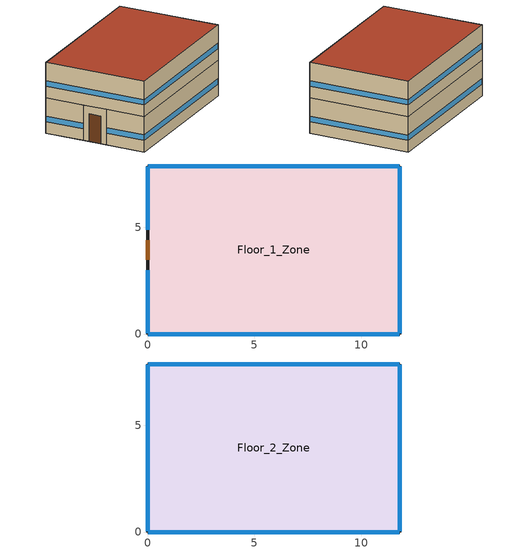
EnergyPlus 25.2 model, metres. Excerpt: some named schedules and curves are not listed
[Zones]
Floor_1_Zone
 floor ground (Residential Floor Construction): 0,0 0,7.87 11.8,7.87 11.8,0 z0
 wall outside (Residential Wall Construction): 0,4.85 0,3.02 0,0 11.8,0 11.8,7.87 0,7.87 0,4.85 z0:2.74
 window (Residential Window Construction): 0,3 0,0.03 / 0,7.84 0,4.87 z0.9:1.32; 11.78,7.87 0.03,7.87 / 11.8,0.03 11.8,7.84 / 0.03,0 11.78,0 z0.9:1.31
 door (Residential Door Construction): 0,4.39 0,3.48 z0:2.13
 roof outside (Residential Roof Construction): 11.8,0 11.8,7.87 0,7.87 0,0 z2.74
Floor_2_Zone
 floor ground (Residential Floor Construction): 0,0 0,7.87 11.8,7.87 11.8,0 z2.74
 wall outside (Residential Wall Construction): 11.8,0 11.8,7.87 0,7.87 0,0 11.8,0 z2.74:5.49
 window (Residential Window Construction): 11.8,0.03 11.8,7.84 / 0.03,0 11.78,0 / 0,7.84 0,0.03 / 11.78,7.87 0.03,7.87 z3.64:4.06
 roof outside (Residential Roof Construction): 11.8,0 11.8,7.87 0,7.87 0,0 z5.49
[Building]
Building 1
[Site:Location]
SEVILLA: Latitude=37.42; Longitude=-5.9; Time Zone=1; Elevation=31; Keep Site Location Information=No
[SizingPeriod:DesignDay] Month=7; Day of Month=21; Day Type=SummerDesignDay; Daily DryBulb Temperature Range=16.4; DryBulb Temperature Range Modifier Type=DefaultMultipliers; Barometric Pressure=100953; Wind Speed=3.4; Wind Direction=240; Rain Indicator=No; Snow Indicator=No; Daylight Saving Time Indicator=No; Solar Model Indicator=ASHRAETau; ASHRAE Clear Sky Optical Depth for Beam Irradiance taub=0.447; ASHRAE Clear Sky Optical Depth for Diffuse Irradiance taud=2.027; Begin Environment Reset Mode=FullResetAtBeginEnvironment
Name | Maximum DryBulb Temperature | Humidity Condition Type | Wetbulb or DewPoint at Maximum DryBulb | Enthalpy at Maximum DryBulb
SEVILLA Ann Clg .4% Condns DB=>MWB | 39.9 | Wetbulb | 23.8
SEVILLA Ann Clg .4% Condns DP=>MDB | 28.9 | Dewpoint | 22
SEVILLA Ann Clg .4% Condns Enth=>MDB | 36.4 | Enthalpy |  | 76300
SEVILLA Ann Clg .4% Condns WB=>MDB | 36.6 | Wetbulb | 25.1
[Material] Roughness=MediumRough; Thickness=0.1; Density=800; Specific Heat=1000; Thermal Absorptance=0.9; Solar Absorptance=0.7; Visible Absorptance=0.7
Name | Conductivity
Residential Door Construction Material | 0.2
Residential Floor Construction Material | 0.05
Residential Roof Construction Material | 0.0149428
Residential Wall Construction Material | 0.0436789
[WindowMaterial:SimpleGlazingSystem]
Residential Window Construction Glazing: UFactor=1.87383; Solar Heat Gain Coefficient=0.45
[Construction]
Residential Door Construction: Residential Door Construction Material
Residential Floor Construction: Residential Floor Construction Material
Residential Roof Construction: Residential Roof Construction Material
Residential Wall Construction: Residential Wall Construction Material
Residential Window Construction: Residential Window Construction Glazing
[Space] Space Type=Residential - Living Space
Name | Zone
Floor_1 | Floor_1_Zone
Floor_2 | Floor_2_Zone
[SpaceList]
Residential - Living Space: Floor_1, Floor_2
[Zone] Multiplier=1; Part of Total Floor Area=Yes
Floor_1_Zone; Floor_2_Zone
[PEOPLE]
Residential Living Occupants: Zone or ZoneList or Space or SpaceList=Residential - Living Space; Number of People Schedule=Residential Occupancy Schedule; Number of People Calculation Method=People/Area; People per Floor Area=0.025; Fraction Radiant=0.3; Sensible Heat Fraction=0.5; Activity Level Schedule=Residential Activity Schedule; Enable ASHRAE 55 Comfort Warnings=Yes; Work Efficiency Schedule=Always On Discrete; Clothing Insulation Schedule=Always On Discrete; Air Velocity Schedule=Always On Discrete; Thermal Comfort Model 1 Type=AdaptiveASH55; Thermal Comfort Model 2 Type=AdaptiveCEN15251; Cold Stress Temperature Threshold=15.56; Heat Stress Temperature Threshold=30
[Lights]
Residential Living Lights: Zone or ZoneList or Space or SpaceList=Residential - Living Space; Schedule=Residential Lighting Schedule; Design Level Calculation Method=Watts/Area; Watts per Floor Area=16; Fraction Replaceable=1; EndUse Subcategory=General
[ElectricEquipment]
Residential Living Plug Loads: Zone or ZoneList or Space or SpaceList=Residential - Living Space; Schedule=Residential Equipment Schedule; Design Level Calculation Method=Watts/Area; Watts per Floor Area=8.6; EndUse Subcategory=General
[ZoneInfiltration:DesignFlowRate]
Residential Living Infiltration: Zone or ZoneList or Space or SpaceList=Residential - Living Space; Schedule=Residential Infiltration Schedule; Design Flow Rate Calculation Method=AirChanges/Hour; Air Changes per Hour=0.411765; Density Basis=Outdoor
[ZoneVentilation:WindandStackOpenArea] Opening Area=2; Opening Effectiveness=Autocalculate; Effective Angle=0; Height Difference=0; Discharge Coefficient for Opening=Autocalculate; Minimum Indoor Temperature=-100; Maximum Indoor Temperature=100; Delta Temperature=-100; Minimum Outdoor Temperature=-100; Maximum Outdoor Temperature=100; Maximum Wind Speed=40
Name | Zone or Space | Opening Area Fraction Schedule | Minimum Indoor Temperature Schedule | Maximum Indoor Temperature Schedule | Delta Temperature Schedule | Minimum Outdoor Temperature Schedule | Maximum Outdoor Temperature Schedule
Zone Ventilation Wind and Stack Open Area | Floor_1_Zone | Vent_Sch_Floor_1_Zone | Always On Discrete hvac_library | Always On Discrete hvac_library | Always On Discrete hvac_library | Always On Discrete hvac_library | Always On Discrete hvac_library
Zone Ventilation Wind and Stack Open Area 1 | Floor_2_Zone | Vent_Sch_Floor_2_Zone
[DESIGNSPECIFICATION:OUTDOORAIR] Outdoor Air Method=Flow/Person; Outdoor Air Flow per Person=0.00944; Outdoor Air Flow per Zone Floor Area=0; Outdoor Air Flow per Zone=0; Outdoor Air Flow Air Changes per Hour=0; Outdoor Air Schedule=On 24/7
Floor_2_Zone Design Specification Outdoor Air Object; Floor_1_Zone Design Specification Outdoor Air Object
[DESIGNSPECIFICATION:ZONEAIRDISTRIBUTION] Zone Air Distribution Effectiveness in Cooling Mode=1; Zone Air Distribution Effectiveness in Heating Mode=1; Zone Secondary Recirculation Fraction=0; Minimum Zone Ventilation Efficiency=0
Floor_2_Zone Design Specification Zone Air Distribution Object; Floor_1_Zone Design Specification Zone Air Distribution Object
[SIZING:ZONE] Zone Cooling Design Supply Air Temperature Input Method=TemperatureDifference; Zone Cooling Design Supply Air Temperature=14; Zone Cooling Design Supply Air Temperature Difference=5; Zone Heating Design Supply Air Temperature Input Method=TemperatureDifference; Zone Heating Design Supply Air Temperature=50; Zone Heating Design Supply Air Temperature Difference=5; Zone Cooling Design Supply Air Humidity Ratio=0.009; Zone Heating Design Supply Air Humidity Ratio=0.004; Zone Heating Sizing Factor=1.25; Zone Cooling Sizing Factor=1.15; Cooling Design Air Flow Method=DesignDay; Cooling Design Air Flow Rate=0; Cooling Minimum Air Flow per Zone Floor Area=0.00076; Cooling Minimum Air Flow=0; Cooling Minimum Air Flow Fraction=0; Heating Design Air Flow Method=DesignDay; Heating Design Air Flow Rate=0; Heating Maximum Air Flow per Zone Floor Area=0.00203; Heating Maximum Air Flow=0.14158; Heating Maximum Air Flow Fraction=0.3; Account for Dedicated Outdoor Air System=Yes; Dedicated Outdoor Air System Control Strategy=NeutralSupplyAir; Dedicated Outdoor Air Low Setpoint Temperature for Design=autosize; Dedicated Outdoor Air High Setpoint Temperature for Design=autosize; Zone Load Sizing Method=Sensible Load Only No Latent Load; Zone Latent Cooling Design Supply Air Humidity Ratio Input Method=HumidityRatioDifference; Zone Cooling Design Supply Air Humidity Ratio Difference=0.005; Zone Latent Heating Design Supply Air Humidity Ratio Input Method=HumidityRatioDifference; Zone Humidification Design Supply Air Humidity Ratio Difference=0.005; Type of Space Sum to Use=Coincident; Heating Coil Sizing Method=None; Maximum Heating Capacity To Cooling Load Sizing Ratio=1
Name | Design Specification Outdoor Air Object | Design Specification Zone Air Distribution Object
Floor_2_Zone | Floor_2_Zone Design Specification Outdoor Air Object | Floor_2_Zone Design Specification Zone Air Distribution Object
Floor_1_Zone | Floor_1_Zone Design Specification Outdoor Air Object | Floor_1_Zone Design Specification Zone Air Distribution Object
[ZONECONTROL:THERMOSTAT] Control Type Schedule=Control type schedule: Always 4; Temperature Difference Between Cutout And Setpoint=0
Name | Zone or ZoneList | Control 1
Floor_2_Zone Thermostat | Floor_2_Zone | Floor_2_Zone Dual SP
Floor_1_Zone Thermostat | Floor_1_Zone | Floor_1_Zone Dual SP
[ZONECONTROL:THERMOSTAT:OPERATIVETEMPERATURE] Radiative Fraction Input Mode=Scheduled; Radiative Fraction Schedule=TypOperativeTempControlSch; Adaptive Comfort Model Type=None
Name | Thermostat
 | Floor_2_Zone Thermostat
 | Floor_1_Zone Thermostat
[THERMOSTATSETPOINT:DUALSETPOINT]
Name | Heating Setpoint Temperature Schedule | Cooling Setpoint Temperature Schedule
Floor_1_Zone Dual SP | AHST_Sch_Floor_1_Residential_Living_Occupants | ACST_Sch_Floor_1_Residential_Living_Occupants
Floor_2_Zone Dual SP | AHST_Sch_Floor_2_Residential_Living_Occupants | ACST_Sch_Floor_2_Residential_Living_Occupants
[ZONEHVAC:TERMINALUNIT:VARIABLEREFRIGERANTFLOW] Terminal Unit Availability Schedule=On 24/7; Cooling Supply Air Flow Rate=autosize; No Cooling Supply Air Flow Rate=autosize; Heating Supply Air Flow Rate=autosize; No Heating Supply Air Flow Rate=autosize; Cooling Outdoor Air Flow Rate=0; Heating Outdoor Air Flow Rate=0; No Load Outdoor Air Flow Rate=0; Supply Air Fan Operating Mode Schedule=On 24/7; Supply Air Fan Placement=DrawThrough; Zone Terminal Unit On Parasitic Electric Energy Use=30; Zone Terminal Unit Off Parasitic Electric Energy Use=20; Maximum Supply Air Temperature from Supplemental Heater=autosize; Maximum Outdoor DryBulb Temperature for Supplemental Heater Operation=21
Name | Supply Air Fan Object | Cooling Coil Object | Heating Coil Object
Floor_2_Zone VRF Indoor Unit | Floor_2_Zone VRF Indoor Unit Supply Fan | Floor_2_Zone VRF Indoor Unit DX Cooling Coil | Floor_2_Zone VRF Indoor Unit DX Heating Coil
Floor_1_Zone VRF Indoor Unit | Floor_1_Zone VRF Indoor Unit Supply Fan | Floor_1_Zone VRF Indoor Unit DX Cooling Coil | Floor_1_Zone VRF Indoor Unit DX Heating Coil
[Zone equipment]
Floor_2_Zone: Floor_2_Zone VRF Indoor Unit
Floor_1_Zone: Floor_1_Zone VRF Indoor Unit
[FAN:CONSTANTVOLUME] Availability Schedule=On 24/7; Fan Total Efficiency=0.7; Pressure Rise=100; Maximum Flow Rate=autosize; Motor Efficiency=0.9; Motor In Airstream Fraction=1; EndUse Subcategory=General
Floor_2_Zone VRF Indoor Unit Supply Fan; Floor_1_Zone VRF Indoor Unit Supply Fan
[COIL:COOLING:DX:VARIABLEREFRIGERANTFLOW] Availability Schedule=On 24/7; Gross Rated Total Cooling Capacity=autosize; Gross Rated Sensible Heat Ratio=autosize; Rated Air Flow Rate=autosize; Cooling Capacity Ratio Modifier Function of Temperature Curve=VRFTUCoolCapFT; Cooling Capacity Modifier Curve Function of Flow Fraction=VRFACCoolCapFFF
Floor_2_Zone VRF Indoor Unit DX Cooling Coil; Floor_1_Zone VRF Indoor Unit DX Cooling Coil
[COIL:HEATING:DX:VARIABLEREFRIGERANTFLOW] Availability Schedule=On 24/7; Gross Rated Heating Capacity=autosize; Rated Air Flow Rate=autosize; Heating Capacity Ratio Modifier Function of Temperature Curve=VRFTUHeatCapFT; Heating Capacity Modifier Function of Flow Fraction Curve=VRFACCoolCapFFF
Floor_2_Zone VRF Indoor Unit DX Heating Coil; Floor_1_Zone VRF Indoor Unit DX Heating Coil
[AIRCONDITIONER:VARIABLEREFRIGERANTFLOW] Availability Schedule=On 24/7; Gross Rated Total Cooling Capacity=autosize; Gross Rated Cooling COP=2; Minimum Condenser Inlet Node Temperature in Cooling Mode=-20; Maximum Condenser Inlet Node Temperature in Cooling Mode=80; Cooling Capacity Ratio Modifier Function of Low Temperature Curve=VRFCoolCapFT; Cooling Capacity Ratio Boundary Curve=VRFCoolCapFTBoundary; Cooling Capacity Ratio Modifier Function of High Temperature Curve=VRFCoolCapFTHi; Cooling Energy Input Ratio Modifier Function of Low Temperature Curve=VRFCoolEIRFT; Cooling Energy Input Ratio Boundary Curve=VRFCoolEIRFTBoundary; Cooling Energy Input Ratio Modifier Function of High Temperature Curve=VRFCoolEIRFTHi; Cooling Energy Input Ratio Modifier Function of Low PartLoad Ratio Curve=CoolingEIRLowPLR; Cooling Energy Input Ratio Modifier Function of High PartLoad Ratio Curve=CoolingEIRHiPLR; Cooling Combination Ratio Correction Factor Curve=CoolingCombRatio; Cooling PartLoad Fraction Correlation Curve=VRFCPLFFPLR; Gross Rated Heating Capacity=autosize; Rated Heating Capacity Sizing Ratio=1; Gross Rated Heating COP=2.1; Minimum Condenser Inlet Node Temperature in Heating Mode=-20; Maximum Condenser Inlet Node Temperature in Heating Mode=80; Heating Capacity Ratio Modifier Function of Low Temperature Curve=VRFHeatCapFT; Heating Capacity Ratio Boundary Curve=VRFHeatCapFTBoundary; Heating Capacity Ratio Modifier Function of High Temperature Curve=VRFHeatCapFTHi; Heating Energy Input Ratio Modifier Function of Low Temperature Curve=VRFHeatEIRFT; Heating Energy Input Ratio Boundary Curve=VRFHeatEIRFTBoundary; Heating Energy Input Ratio Modifier Function of High Temperature Curve=VRFHeatEIRFTHi; Heating Performance Curve Outdoor Temperature Type=WetBulbTemperature; Heating Energy Input Ratio Modifier Function of Low PartLoad Ratio Curve=HeatingEIRLowPLR; Heating Energy Input Ratio Modifier Function of High PartLoad Ratio Curve=HeatingEIRHiPLR; Heating Combination Ratio Correction Factor Curve=HeatingCombRatio; Heating PartLoad Fraction Correlation Curve=VRFCPLFFPLR; Minimum Heat Pump PartLoad Ratio=0.2; Master Thermostat Priority Control Type=LoadPriority; Heat Pump Waste Heat Recovery=Yes; Equivalent Piping Length used for Piping Correction Factor in Cooling Mode=50; Vertical Height used for Piping Correction Factor=15; Piping Correction Factor for Length in Cooling Mode Curve=CoolingLengthCorrectionFactor; Piping Correction Factor for Height in Cooling Mode Coefficient=0; Equivalent Piping Length used for Piping Correction Factor in Heating Mode=50; Piping Correction Factor for Length in Heating Mode Curve=VRF Piping Correction Factor for Length in Heating Mode; Piping Correction Factor for Height in Heating Mode Coefficient=0; Crankcase Heater Power per Compressor=15; Number of Compressors=2; Ratio of Compressor Size to Total Compressor Capacity=0.5; Maximum Outdoor DryBulb Temperature for Crankcase Heater=5; Defrost Strategy=Resistive; Defrost Control=Timed; Defrost Time Period Fraction=0; Resistive Defrost Heater Capacity=autosize; Maximum Outdoor Drybulb Temperature for Defrost Operation=5; Condenser Type=AirCooled; Water Condenser Volume Flow Rate=autosize; Evaporative Condenser Effectiveness=0.9; Evaporative Condenser Air Flow Rate=autosize; Evaporative Condenser Pump Rated Power Consumption=autosize; Basin Heater Capacity=0; Basin Heater Setpoint Temperature=2; Basin Heater Operating Schedule=On 24/7; Fuel Type=Electricity; Minimum Condenser Inlet Node Temperature in Heat Recovery Mode=-5.99; Maximum Condenser Inlet Node Temperature in Heat Recovery Mode=80; Heat Recovery Cooling Capacity Modifier Curve=VRF Heat Recovery Cooling Capacity Modifier; Initial Heat Recovery Cooling Capacity Fraction=0.5; Heat Recovery Cooling Capacity Time Constant=0.15; Heat Recovery Cooling Energy Modifier Curve=VRF Heat Recovery Cooling Energy Modifier; Initial Heat Recovery Cooling Energy Fraction=1; Heat Recovery Cooling Energy Time Constant=0; Heat Recovery Heating Capacity Modifier Curve=VRF Heat Recovery Heating Capacity Modifier; Initial Heat Recovery Heating Capacity Fraction=1; Heat Recovery Heating Capacity Time Constant=0.15; Heat Recovery Heating Energy Modifier Curve=VRF Heat Recovery Heating Energy Modifier; Initial Heat Recovery Heating Energy Fraction=1; Heat Recovery Heating Energy Time Constant=0
Name | Heat Pump | Zone Terminal Unit List
 | VRF Outdoor Unit_Floor_2_Zone | VRF Outdoor Unit_Floor_2_Zone Zone List
 | VRF Outdoor Unit_Floor_1_Zone | VRF Outdoor Unit_Floor_1_Zone Zone List
[ZONETERMINALUNITLIST]
Name | Zone Terminal Unit Name 1
VRF Outdoor Unit_Floor_2_Zone Zone List | Floor_2_Zone VRF Indoor Unit
VRF Outdoor Unit_Floor_1_Zone Zone List | Floor_1_Zone VRF Indoor Unit
[ENERGYMANAGEMENTSYSTEM:SENSOR]
Name | OutputVariable or OutputMeter Index Key | OutputVariable or OutputMeter
RMOT | Floor_1 Residential Living Occupants | Zone Thermal Comfort CEN 15251 Adaptive Model Running Average Outdoor Air Temperature
PMOT | Floor_1 Residential Living Occupants | Zone Thermal Comfort ASHRAE 55 Adaptive Model Running Average Outdoor Air Temperature
Occ_count_Floor_1_Residential_Living_Occupants; Floor_1_Zone_Win_Occ_count | Floor_1 Residential Living Occupants | People Occupant Count
Occ_count_Floor_2_Residential_Living_Occupants; Floor_2_Zone_Win_Occ_count | Floor_2 Residential Living Occupants | People Occupant Count
Floor_1_Residential_Living_Occupants_OpT; Floor_1_Zone_Win_OpT | Floor_1_Zone | Zone Operative Temperature
Floor_1_Residential_Living_Occupants_WindSpeed; Floor_1_Zone_Win_WindSpeed | Floor_1_Zone | Zone Outdoor Air Wind Speed
Floor_1_Residential_Living_Occupants_OutT; Floor_1_Zone_Win_OutT | Floor_1_Zone | Zone Outdoor Air Drybulb Temperature
Floor_2_Residential_Living_Occupants_OpT; Floor_2_Zone_Win_OpT | Floor_2_Zone | Zone Operative Temperature
Floor_2_Residential_Living_Occupants_WindSpeed; Floor_2_Zone_Win_WindSpeed | Floor_2_Zone | Zone Outdoor Air Wind Speed
Floor_2_Residential_Living_Occupants_OutT; Floor_2_Zone_Win_OutT | Floor_2_Zone | Zone Outdoor Air Drybulb Temperature
OutT | Environment | Site Outdoor Air Drybulb Temperature
Floor_1_Residential_Living_Occupants_CoolCoil; Floor_1_Zone_Win_CoolCoil | Floor_1_Zone VRF Indoor Unit DX Cooling Coil | Cooling Coil Total Cooling Rate
Floor_1_Residential_Living_Occupants_HeatCoil; Floor_1_Zone_Win_HeatCoil | Floor_1_Zone VRF Indoor Unit DX Heating Coil | Heating Coil Heating Rate
Floor_2_Residential_Living_Occupants_CoolCoil; Floor_2_Zone_Win_CoolCoil | Floor_2_Zone VRF Indoor Unit DX Cooling Coil | Cooling Coil Total Cooling Rate
Floor_2_Residential_Living_Occupants_HeatCoil; Floor_2_Zone_Win_HeatCoil | Floor_2_Zone VRF Indoor Unit DX Heating Coil | Heating Coil Heating Rate
[ENERGYMANAGEMENTSYSTEM:ACTUATOR] Actuated Component Control Type=Schedule Value
Name | Actuated Component Unique | Actuated Component Type
AHST_Act_Floor_1_Residential_Living_Occupants | AHST_Sch_Floor_1_Residential_Living_Occupants | Schedule:Compact
ACST_Act_Floor_1_Residential_Living_Occupants | ACST_Sch_Floor_1_Residential_Living_Occupants | Schedule:Compact
AHST_Act_Floor_2_Residential_Living_Occupants | AHST_Sch_Floor_2_Residential_Living_Occupants | Schedule:Compact
ACST_Act_Floor_2_Residential_Living_Occupants | ACST_Sch_Floor_2_Residential_Living_Occupants | Schedule:Compact
Floor_1_Zone_Win_VentOpenFact | Vent_Sch_Floor_1_Zone | Schedule:Constant
Floor_2_Zone_Win_VentOpenFact | Vent_Sch_Floor_2_Zone | Schedule:Constant
[ENERGYMANAGEMENTSYSTEM:PROGRAMCALLINGMANAGER]
SetComfTemp: BeginTimestepBeforePredictor; SetComfTemp
CountHours_Floor_1_Residential_Living_Occupants: BeginTimestepBeforePredictor; CountHours_Floor_1_Residential_Living_Occupants
CountHours_Floor_2_Residential_Living_Occupants: BeginTimestepBeforePredictor; CountHours_Floor_2_Residential_Living_Occupants
SetAppLimits: BeginTimestepBeforePredictor; SetAppLimits
ApplyCAT: BeginTimestepBeforePredictor; ApplyCAT
SetAST: BeginTimestepBeforePredictor; SetAST
SetASTnoTol: BeginTimestepBeforePredictor; SetASTnoTol
CountHoursNoApp_Floor_1_Residential_Living_Occupants: BeginTimestepBeforePredictor; CountHoursNoApp_Floor_1_Residential_Living_Occupants
SetGeoVarFloor_1_Residential_Living_Occupants: BeginTimestepBeforePredictor; SetGeoVarFloor_1_Residential_Living_Occupants
CountHoursNoApp_Floor_2_Residential_Living_Occupants: BeginTimestepBeforePredictor; CountHoursNoApp_Floor_2_Residential_Living_Occupants
SetGeoVarFloor_2_Residential_Living_Occupants: BeginTimestepBeforePredictor; SetGeoVarFloor_2_Residential_Living_Occupants
SetInputData: BeginTimestepBeforePredictor; SetInputData
SetVOFinputData: BeginTimestepBeforePredictor; SetVOFinputData
SetVST: BeginTimestepBeforePredictor; SetVST
ApplyAST_Floor_1_Residential_Living_Occupants: BeginTimestepBeforePredictor; ApplyAST_Floor_1_Residential_Living_Occupants
ApplyAST_Floor_2_Residential_Living_Occupants: BeginTimestepBeforePredictor; ApplyAST_Floor_2_Residential_Living_Occupants
SetMyVOF_Floor_1_Zone_Win: BeginTimestepBeforePredictor; SetMyVOF_Floor_1_Zone_Win
SetWindowOperation_Floor_1_Zone_Win: BeginTimestepBeforePredictor; SetWindowOperation_Floor_1_Zone_Win
SetMyVOF_Floor_2_Zone_Win: BeginTimestepBeforePredictor; SetMyVOF_Floor_2_Zone_Win
SetWindowOperation_Floor_2_Zone_Win: BeginTimestepBeforePredictor; SetWindowOperation_Floor_2_Zone_Win
[ENERGYMANAGEMENTSYSTEM:PROGRAM]
SetComfTemp: if ComfStand == 99; set ComfTemp = PMOT*m+n; elseif ComfStand == 1; set ComfTemp = RMOT*0.33+18.8; elseif ComfStand == 2; set ComfTemp = PMOT*0.31+17.8; elseif ComfStand == 3; set ComfTemp = PMOT*0.48+14.4; elseif ComfStand == 4; set ComfTemp = 0; elseif ComfStand == 5; set ComfTemp = 0; elseif ComfStand == 6; set ComfTemp = 0; elseif ComfStand == 7; set ComfTemp = PMOT*0.54+12.83; elseif ComfStand == 8; set ComfTemp = PMOT*0.28+17.87; elseif ComfStand == 9; set ComfTemp = PMOT*0.39+18.42; elseif ComfStand == 10; set ComfTemp = PMOT*0.42+17.6; elseif ComfStand == 11; set ComfTemp = PMOT*0.75+5.37; elseif ComfStand == 12; set ComfTemp = PMOT*0.25+19.7; elseif ComfStand == 13; set ComfTemp = PMOT*0.26+15.9; elseif ComfStand == 14; set ComfTemp = PMOT*0.26+16.75; elseif ComfStand == 15; set ComfTemp = PMOT*0.56+12.74; elseif ComfStand == 16; set ComfTemp = PMOT*0.09+22.32; elseif ComfStand == 17; if (DayOfYear <= 121) || (DayOfYear > 295); set ComfTemp = PMOT*0.48+13.9; else; set ComfTemp = PMOT*0.59+9.6; endif; elseif ComfStand == 18; if (DayOfYear <= 121) || (DayOfYear > 295); set ComfTemp = PMOT*0.84+5.3; else; set ComfTemp = PMOT*0.96-3.6; endif; elseif ComfStand == 19; if (DayOfYear <= 121) || (DayOfYear > 295); set ComfTemp = PMOT*0.27+17.9; else; set ComfTemp = PMOT*0.53+10.3; endif; elseif ComfStand == 20; if (DayOfYear <= 121) || (DayOfYear > 295); set ComfTemp = PMOT*0.38+15.7; else; set ComfTemp = PMOT*0.47+9.07; endif; elseif ComfStand == 21; set ComfTemp = PMOT*0.678+13.51; endif
CountHours_Floor_1_Residential_Living_Occupants: if (ComfStand == 1) || (ComfStand == 10); if (RMOT >= AHSTall) && (RMOT <= ACSTaul); if (Floor_1_Residential_Living_Occupants_OpT <= ACSTnoTol); if (Floor_1_Residential_Living_Occupants_OpT >= AHSTnoTol); set ComfHours_Floor_1_Residential_Living_Occupants = 1*ZoneTimeStep; set DiscomfAppHotHours_Floor_1_Residential_Living_Occupants = 0; set DiscomfAppColdHours_Floor_1_Residential_Living_Occupants = 0; set DiscomfNonAppHotHours_Floor_1_Residential_Living_Occupants = 0; set DiscomfNonAppColdHours_Floor_1_Residential_Living_Occupants = 0; endif; elseif (Floor_1_Residential_Living_Occupants_OpT > ACSTnoTol); set ComfHours_Floor_1_Residential_Living_Occupants = 0; set DiscomfAppHotHours_Floor_1_Residential_Living_Occupants = 1*ZoneTimeStep; set DiscomfAppColdHours_Floor_1_Residential_Living_Occupants = 0; set DiscomfNonAppHotHours_Floor_1_Residential_Living_Occupants = 0; set DiscomfNonAppColdHours_Floor_1_Residential_Living_Occupants = 0; elseif (Floor_1_Residential_Living_Occupants_OpT < AHSTnoTol); set ComfHours_Floor_1_Residential_Living_Occupants = 0; set DiscomfAppHotHours_Floor_1_Residential_Living_Occupants = 0; set DiscomfAppColdHours_Floor_1_Residential_Living_Occupants = 1*ZoneTimeStep; set DiscomfNonAppHotHours_Floor_1_Residential_Living_Occupants = 0; set DiscomfNonAppColdHours_Floor_1_Residential_Living_Occupants = 0; endif; elseif (RMOT > ACSTaul); set ComfHours_Floor_1_Residential_Living_Occupants = 0; set DiscomfAppHotHours_Floor_1_Residential_Living_Occupants = 0; set DiscomfAppColdHours_Floor_1_Residential_Living_Occupants = 0; set DiscomfNonAppHotHours_Floor_1_Residential_Living_Occupants = 1*ZoneTimeStep; set DiscomfNonAppColdHours_Floor_1_Residential_Living_Occupants = 0; elseif (RMOT < AHSTall); set ComfHours_Floor_1_Residential_Living_Occupants = 0; set DiscomfAppHotHours_Floor_1_Residential_Living_Occupants = 0; set DiscomfAppColdHours_Floor_1_Residential_Living_Occupants = 0; set DiscomfNonAppHotHours_Floor_1_Residential_Living_Occupants = 0; set DiscomfNonAppColdHours_Floor_1_Residential_Living_Occupants = 1*ZoneTimeStep; endif; else; if (PMOT >= AHSTall) && (PMOT <= ACSTaul); if (Floor_1_Residential_Living_Occupants_OpT <= ACSTnoTol); if (Floor_1_Residential_Living_Occupants_OpT >= AHSTnoTol); set ComfHours_Floor_1_Residential_Living_Occupants = 1*ZoneTimeStep; set DiscomfAppHotHours_Floor_1_Residential_Living_Occupants = 0; set DiscomfAppColdHours_Floor_1_Residential_Living_Occupants = 0; set DiscomfNonAppHotHours_Floor_1_Residential_Living_Occupants = 0; set DiscomfNonAppColdHours_Floor_1_Residential_Living_Occupants = 0; endif; elseif (Floor_1_Residential_Living_Occupants_OpT > ACSTnoTol); set ComfHours_Floor_1_Residential_Living_Occupants = 0; set DiscomfAppHotHours_Floor_1_Residential_Living_Occupants = 1*ZoneTimeStep; set DiscomfAppColdHours_Floor_1_Residential_Living_Occupants = 0; set DiscomfNonAppHotHours_Floor_1_Residential_Living_Occupants = 0; set DiscomfNonAppColdHours_Floor_1_Residential_Living_Occupants = 0; elseif (Floor_1_Residential_Living_Occupants_OpT < AHSTnoTol); set ComfHours_Floor_1_Residential_Living_Occupants = 0; set DiscomfAppHotHours_Floor_1_Residential_Living_Occupants = 0; set DiscomfAppColdHours_Floor_1_Residential_Living_Occupants = 1*ZoneTimeStep; set DiscomfNonAppHotHours_Floor_1_Residential_Living_Occupants = 0; set DiscomfNonAppColdHours_Floor_1_Residential_Living_Occupants = 0; endif; elseif (PMOT > ACSTaul); set ComfHours_Floor_1_Residential_Living_Occupants = 0; set DiscomfAppHotHours_Floor_1_Residential_Living_Occupants = 0; set DiscomfAppColdHours_Floor_1_Residential_Living_Occupants = 0; set DiscomfNonAppHotHours_Floor_1_Residential_Living_Occupants = 1*ZoneTimeStep; set DiscomfNonAppColdHours_Floor_1_Residential_Living_Occupants = 0; elseif (PMOT < AHSTall); set ComfHours_Floor_1_Residential_Living_Occupants = 0; set DiscomfAppHotHours_Floor_1_Residential_Living_Occupants = 0; set DiscomfAppColdHours_Floor_1_Residential_Living_Occupants = 0; set DiscomfNonAppHotHours_Floor_1_Residential_Living_Occupants = 0; set DiscomfNonAppColdHours_Floor_1_Residential_Living_Occupants = 1*ZoneTimeStep; endif; endif
CountHours_Floor_2_Residential_Living_Occupants: if (ComfStand == 1) || (ComfStand == 10); if (RMOT >= AHSTall) && (RMOT <= ACSTaul); if (Floor_2_Residential_Living_Occupants_OpT <= ACSTnoTol); if (Floor_2_Residential_Living_Occupants_OpT >= AHSTnoTol); set ComfHours_Floor_2_Residential_Living_Occupants = 1*ZoneTimeStep; set DiscomfAppHotHours_Floor_2_Residential_Living_Occupants = 0; set DiscomfAppColdHours_Floor_2_Residential_Living_Occupants = 0; set DiscomfNonAppHotHours_Floor_2_Residential_Living_Occupants = 0; set DiscomfNonAppColdHours_Floor_2_Residential_Living_Occupants = 0; endif; elseif (Floor_2_Residential_Living_Occupants_OpT > ACSTnoTol); set ComfHours_Floor_2_Residential_Living_Occupants = 0; set DiscomfAppHotHours_Floor_2_Residential_Living_Occupants = 1*ZoneTimeStep; set DiscomfAppColdHours_Floor_2_Residential_Living_Occupants = 0; set DiscomfNonAppHotHours_Floor_2_Residential_Living_Occupants = 0; set DiscomfNonAppColdHours_Floor_2_Residential_Living_Occupants = 0; elseif (Floor_2_Residential_Living_Occupants_OpT < AHSTnoTol); set ComfHours_Floor_2_Residential_Living_Occupants = 0; set DiscomfAppHotHours_Floor_2_Residential_Living_Occupants = 0; set DiscomfAppColdHours_Floor_2_Residential_Living_Occupants = 1*ZoneTimeStep; set DiscomfNonAppHotHours_Floor_2_Residential_Living_Occupants = 0; set DiscomfNonAppColdHours_Floor_2_Residential_Living_Occupants = 0; endif; elseif (RMOT > ACSTaul); set ComfHours_Floor_2_Residential_Living_Occupants = 0; set DiscomfAppHotHours_Floor_2_Residential_Living_Occupants = 0; set DiscomfAppColdHours_Floor_2_Residential_Living_Occupants = 0; set DiscomfNonAppHotHours_Floor_2_Residential_Living_Occupants = 1*ZoneTimeStep; set DiscomfNonAppColdHours_Floor_2_Residential_Living_Occupants = 0; elseif (RMOT < AHSTall); set ComfHours_Floor_2_Residential_Living_Occupants = 0; set DiscomfAppHotHours_Floor_2_Residential_Living_Occupants = 0; set DiscomfAppColdHours_Floor_2_Residential_Living_Occupants = 0; set DiscomfNonAppHotHours_Floor_2_Residential_Living_Occupants = 0; set DiscomfNonAppColdHours_Floor_2_Residential_Living_Occupants = 1*ZoneTimeStep; endif; else; if (PMOT >= AHSTall) && (PMOT <= ACSTaul); if (Floor_2_Residential_Living_Occupants_OpT <= ACSTnoTol); if (Floor_2_Residential_Living_Occupants_OpT >= AHSTnoTol); set ComfHours_Floor_2_Residential_Living_Occupants = 1*ZoneTimeStep; set DiscomfAppHotHours_Floor_2_Residential_Living_Occupants = 0; set DiscomfAppColdHours_Floor_2_Residential_Living_Occupants = 0; set DiscomfNonAppHotHours_Floor_2_Residential_Living_Occupants = 0; set DiscomfNonAppColdHours_Floor_2_Residential_Living_Occupants = 0; endif; elseif (Floor_2_Residential_Living_Occupants_OpT > ACSTnoTol); set ComfHours_Floor_2_Residential_Living_Occupants = 0; set DiscomfAppHotHours_Floor_2_Residential_Living_Occupants = 1*ZoneTimeStep; set DiscomfAppColdHours_Floor_2_Residential_Living_Occupants = 0; set DiscomfNonAppHotHours_Floor_2_Residential_Living_Occupants = 0; set DiscomfNonAppColdHours_Floor_2_Residential_Living_Occupants = 0; elseif (Floor_2_Residential_Living_Occupants_OpT < AHSTnoTol); set ComfHours_Floor_2_Residential_Living_Occupants = 0; set DiscomfAppHotHours_Floor_2_Residential_Living_Occupants = 0; set DiscomfAppColdHours_Floor_2_Residential_Living_Occupants = 1*ZoneTimeStep; set DiscomfNonAppHotHours_Floor_2_Residential_Living_Occupants = 0; set DiscomfNonAppColdHours_Floor_2_Residential_Living_Occupants = 0; endif; elseif (PMOT > ACSTaul); set ComfHours_Floor_2_Residential_Living_Occupants = 0; set DiscomfAppHotHours_Floor_2_Residential_Living_Occupants = 0; set DiscomfAppColdHours_Floor_2_Residential_Living_Occupants = 0; set DiscomfNonAppHotHours_Floor_2_Residential_Living_Occupants = 1*ZoneTimeStep; set DiscomfNonAppColdHours_Floor_2_Residential_Living_Occupants = 0; elseif (PMOT < AHSTall); set ComfHours_Floor_2_Residential_Living_Occupants = 0; set DiscomfAppHotHours_Floor_2_Residential_Living_Occupants = 0; set DiscomfAppColdHours_Floor_2_Residential_Living_Occupants = 0; set DiscomfNonAppHotHours_Floor_2_Residential_Living_Occupants = 0; set DiscomfNonAppColdHours_Floor_2_Residential_Living_Occupants = 1*ZoneTimeStep; endif; endif
SetAppLimits: if ComfStand == 99; set ACSTaul = 0; set ACSTall = 0; set AHSTaul = 0; set AHSTall = 0; elseif ComfStand == 1; set ACSTaul = 30; set ACSTall = 10; set AHSTaul = 30; set AHSTall = 10; elseif ComfStand == 2 || ComfStand == 12; set ACSTaul = 33.5; set ACSTall = 10; set AHSTaul = 33.5; set AHSTall = 10; elseif ComfStand == 3; set ACSTaul = 30; set ACSTall = 5; set AHSTaul = 30; set AHSTall = 5; elseif (ComfStand == 4) || (ComfStand == 5); if CAT == 1; set ACSTaul = 28; set ACSTall = 18; set AHSTaul = 28; set AHSTall = 18; elseif CAT == 2; set ACSTaul = 30; set ACSTall = 18; set AHSTaul = 28; set AHSTall = 16; else; set ACSTaul = 50; set ACSTall = 50; set AHSTaul = 50; set AHSTall = 50; endif; elseif ComfStand == 6; set ACSTaul = 30; set ACSTall = -7; set AHSTaul = 30; set AHSTall = -7; elseif ComfStand == 7; set ACSTaul = 31; set ACSTall = 12.5; set AHSTaul = 31; set AHSTall = 12.5; elseif ComfStand == 8; set ACSTaul = 38.5; set ACSTall = 13; set AHSTaul = 38.5; set AHSTall = 13; elseif ComfStand == 9 || ComfStand == 10 || ComfStand == 11; set ACSTaul = 33; set ACSTall = 5.5; set AHSTaul = 33; set AHSTall = 5.5; elseif ComfStand == 13; set ACSTaul = 25; set ACSTall = 10; set AHSTaul = 25; set AHSTall = 10; elseif ComfStand == 14; set ACSTaul = 27; set ACSTall = 8; set AHSTaul = 27; set AHSTall = 8; elseif ComfStand == 15; set ACSTaul = 24.8; set ACSTall = 16.9; set AHSTaul = 24.8; set AHSTall = 16.9; elseif ComfStand == 16; set ACSTaul = 25.7; set ACSTall = 16.4; set AHSTaul = 25.7; set AHSTall = 16.4; elseif ComfStand == 17; if (DayOfYear <= 121) || (DayOfYear > 295); set ACSTaul = 25.25; set ACSTall = 11.25; set AHSTaul = 25.25; set AHSTall = 11.25; else; set ACSTaul = 45; set ACSTall = 23; set AHSTaul = 45; set AHSTall = 23; endif; elseif ComfStand == 18; if (DayOfYear <= 121) || (DayOfYear > 295); set ACSTaul = 27.5; set ACSTall = 15.5; set AHSTaul = 27.5; set AHSTall = 15.5; else; set ACSTaul = 34; set ACSTall = 23; set AHSTaul = 34; set AHSTall = 23; endif; elseif ComfStand == 19; if (DayOfYear <= 121) || (DayOfYear > 295); set ACSTaul = 25.25; set ACSTall = 5; set AHSTaul = 25.25; set AHSTall = 5; else; set ACSTaul = 25.25; set ACSTall = 11.75; set AHSTaul = 25.25; set AHSTall = 11.75; endif; elseif ComfStand == 20; if (DayOfYear <= 121) || (DayOfYear > 295); set ACSTaul = 29.75; set ACSTall = 13; set AHSTaul = 29.75; set AHSTall = 13; else; set ACSTaul = 45; set ACSTall = 23; set AHSTaul = 45; set AHSTall = 23; endif; elseif ComfStand == 21; set ACSTaul = 20; set ACSTall = 6.5; set AHSTaul = 20; set AHSTall = 6.5; else; set ACSTaul = 50; set ACSTall = 50; set AHSTaul = 50; set AHSTall = 50; endif
ApplyCAT: set CATcoolOffset = 0; set CATheatOffset = 0; if ComfStand == 99; set ACSToffset = 0 + 0; set AHSToffset = 0 + 0; elseif (ComfStand == 1 ); if (CAT == 1); set ACSToffset = 2+CATcoolOffset; set AHSToffset = -3+CATheatOffset; elseif (CAT == 2); set ACSToffset = 3+CATcoolOffset; set AHSToffset = -4+CATheatOffset; elseif (CAT == 3); set ACSToffset = 4+CATcoolOffset; set AHSToffset = -5+CATheatOffset; endif; elseif ComfStand == 2 || ComfStand == 3 || ComfStand == 11; if (CAT == 90); set ACSToffset = 2.5+CATcoolOffset; set AHSToffset = -2.5+CATheatOffset; elseif (CAT == 80); set ACSToffset = 3.5+CATcoolOffset; set AHSToffset = -3.5+CATheatOffset; endif; elseif (ComfStand == 4 ) || (ComfStand == 5) || (ComfStand == 6); set ACSToffset = 0+CATcoolOffset; set AHSToffset = 0+CATheatOffset; elseif (ComfStand == 7); if (CAT == 90); set ACSToffset = 2.4+CATcoolOffset; set AHSToffset = -2.4+CATheatOffset; elseif (CAT == 85); set ACSToffset = 3.3+CATcoolOffset; set AHSToffset = -3.3+CATheatOffset; elseif (CAT == 80); set ACSToffset = 4.1+CATcoolOffset; set AHSToffset = -4.1+CATheatOffset; endif; elseif (ComfStand == 8); if (CAT == 90); set ACSToffset = 3.5+CATcoolOffset; set AHSToffset = -3.5+CATheatOffset; elseif (CAT == 85); set ACSToffset = 4.8+CATcoolOffset; set AHSToffset = -4.8+CATheatOffset; elseif (CAT == 80); set ACSToffset = 5.9+CATcoolOffset; set AHSToffset = -5.9+CATheatOffset; endif; elseif ComfStand == 9 || ComfStand == 10; if (CAT == 90); set ACSToffset = 2.15+CATcoolOffset; set AHSToffset = -2.15+CATheatOffset; elseif (CAT == 80); set ACSToffset = 3.6+CATcoolOffset; set AHSToffset = -3.6+CATheatOffset; endif; elseif ComfStand == 12; if (CAT == 90); set ACSToffset = 1.7+CATcoolOffset; set AHSToffset = -1.7+CATheatOffset; elseif (CAT == 80); set ACSToffset = 2.89+CATcoolOffset; set AHSToffset = -2.89+CATheatOffset; endif; elseif ComfStand == 13; if (CAT == 90); set ACSToffset = 3.45+CATcoolOffset; set AHSToffset = -3.45+CATheatOffset; elseif (CAT == 80); set ACSToffset = 4.55+CATcoolOffset; set AHSToffset = -4.55+CATheatOffset; endif; elseif ComfStand == 14; if (CAT == 90); set ACSToffset = 3.5+CATcoolOffset; set AHSToffset = -3.5+CATheatOffset; elseif (CAT == 80); set ACSToffset = 4.5+CATcoolOffset; set AHSToffset = -4.5+CATheatOffset; endif; elseif ComfStand == 15; if (CAT == 90); set ACSToffset = 2.8+CATcoolOffset; set AHSToffset = -2.8+CATheatOffset; elseif (CAT == 80); set ACSToffset = 3.8+CATcoolOffset; set AHSToffset = -3.8+CATheatOffset; endif; elseif ComfStand == 16; if (CAT == 90); set ACSToffset = 1.1+CATcoolOffset; set AHSToffset = -1.1+CATheatOffset; elseif (CAT == 80); set ACSToffset = 2.1+CATcoolOffset; set AHSToffset = -2.1+CATheatOffset; endif; elseif (ComfStand == 17) || (ComfStand == 18); if CAT == 90; if (DayOfYear <= 121) || (DayOfYear > 295); set ACSToffset = 2+CATcoolOffset; set AHSToffset = -2+CATheatOffset; else; set ACSToffset = 2+CATcoolOffset; set AHSToffset = -2+CATheatOffset; endif; elseif CAT == 80; if (DayOfYear <= 121) || (DayOfYear > 295); set ACSToffset = 3+CATcoolOffset; set AHSToffset = -3+CATheatOffset; else; set ACSToffset = 3+CATcoolOffset; set AHSToffset = -3+CATheatOffset; endif; endif; elseif ComfStand == 19; if CAT == 90; if (DayOfYear <= 121) || (DayOfYear > 295); set ACSToffset = 2+CATcoolOffset; set AHSToffset = -2+CATheatOffset; else; set ACSToffset = 1+CATcoolOffset; set AHSToffset = -1+CATheatOffset; endif; elseif CAT == 80; if (DayOfYear <= 121) || (DayOfYear > 295); set ACSToffset = 3+CATcoolOffset; set AHSToffset = -3+CATheatOffset; else; set ACSToffset = 2+CATcoolOffset; set AHSToffset = -2+CATheatOffset; endif; endif; elseif ComfStand == 20; if CAT == 90; if (DayOfYear <= 121) || (DayOfYear > 295); set ACSToffset = 2+CATcoolOffset; set AHSToffset = -2+CATheatOffset; else; set ACSToffset = 5+CATcoolOffset; set AHSToffset = -5+CATheatOffset; endif; elseif CAT == 80; if (DayOfYear <= 121) || (DayOfYear > 295); set ACSToffset = 3+CATcoolOffset; set AHSToffset = -3+CATheatOffset; else; set ACSToffset = 6+CATcoolOffset; set AHSToffset = -6+CATheatOffset; endif; endif; elseif ComfStand == 21; if (CAT == 90); set ACSToffset = 2.5+CATcoolOffset; set AHSToffset = -2.5+CATheatOffset; elseif (CAT == 80); set ACSToffset = 4+CATcoolOffset; set AHSToffset = -4+CATheatOffset; endif; endif
SetASTnoTol: set ACSTnoTol = ACST-ACSTtol; set AHSTnoTol = AHST-AHSTtol
CountHoursNoApp_Floor_1_Residential_Living_Occupants: if (Floor_1_Residential_Living_Occupants_OpT <= ACSTnoTol); if (Floor_1_Residential_Living_Occupants_OpT >= AHSTnoTol); set ComfHoursNoApp_Floor_1_Residential_Living_Occupants = 1*ZoneTimeStep; if Occ_count_Floor_1_Residential_Living_Occupants; set OccComfHoursNoApp_Floor_1_Residential_Living_Occupants = 1*ZoneTimeStep; else; set OccComfHoursNoApp_Floor_1_Residential_Living_Occupants = 0; endif; else; set ComfHoursNoApp_Floor_1_Residential_Living_Occupants = 0; endif; else; set ComfHoursNoApp_Floor_1_Residential_Living_Occupants = 0; endif; if Floor_1_Residential_Living_Occupants_OpT > ACSTnoTol || Floor_1_Residential_Living_Occupants_OpT < AHSTnoTol; if Occ_count_Floor_1_Residential_Living_Occupants; set OccDiscomfHoursNoApp_Floor_1_Residential_Living_Occupants = 1*ZoneTimeStep; else; set OccDiscomfHoursNoApp_Floor_1_Residential_Living_Occupants = 0; endif; else; set OccDiscomfHoursNoApp_Floor_1_Residential_Living_Occupants = 0; endif; if Occ_count_Floor_1_Residential_Living_Occupants > 0; set OccHours_Floor_1_Residential_Living_Occupants = 1*ZoneTimeStep; else; set OccHours_Floor_1_Residential_Living_Occupants = 0; endif
SetGeoVarFloor_1_Residential_Living_Occupants: set ZoneFloorArea_Floor_1_Residential_Living_Occupants = ZFA_Floor_1_Residential_Living_Occupants/2; set ZoneAirVolume_Floor_1_Residential_Living_Occupants = ZAV_Floor_1_Residential_Living_Occupants/2
CountHoursNoApp_Floor_2_Residential_Living_Occupants: if (Floor_2_Residential_Living_Occupants_OpT <= ACSTnoTol); if (Floor_2_Residential_Living_Occupants_OpT >= AHSTnoTol); set ComfHoursNoApp_Floor_2_Residential_Living_Occupants = 1*ZoneTimeStep; if Occ_count_Floor_2_Residential_Living_Occupants; set OccComfHoursNoApp_Floor_2_Residential_Living_Occupants = 1*ZoneTimeStep; else; set OccComfHoursNoApp_Floor_2_Residential_Living_Occupants = 0; endif; else; set ComfHoursNoApp_Floor_2_Residential_Living_Occupants = 0; endif; else; set ComfHoursNoApp_Floor_2_Residential_Living_Occupants = 0; endif; if Floor_2_Residential_Living_Occupants_OpT > ACSTnoTol || Floor_2_Residential_Living_Occupants_OpT < AHSTnoTol; if Occ_count_Floor_2_Residential_Living_Occupants; set OccDiscomfHoursNoApp_Floor_2_Residential_Living_Occupants = 1*ZoneTimeStep; else; set OccDiscomfHoursNoApp_Floor_2_Residential_Living_Occupants = 0; endif; else; set OccDiscomfHoursNoApp_Floor_2_Residential_Living_Occupants = 0; endif; if Occ_count_Floor_2_Residential_Living_Occupants > 0; set OccHours_Floor_2_Residential_Living_Occupants = 1*ZoneTimeStep; else; set OccHours_Floor_2_Residential_Living_Occupants = 0; endif
SetGeoVarFloor_2_Residential_Living_Occupants: set ZoneFloorArea_Floor_2_Residential_Living_Occupants = ZFA_Floor_2_Residential_Living_Occupants/2; set ZoneAirVolume_Floor_2_Residential_Living_Occupants = ZAV_Floor_2_Residential_Living_Occupants/2
SetInputData: set ComfStand = 14; set CAT = 80; set ComfMod = 3; set HVACmode = 2; set VentCtrl = 0; set VSToffset = 0.0; set MinOToffset = 50.0; set MaxWindSpeed = 50.0; set ACSTtol = -0.1; set AHSTtol = 0.1; set CoolSeasonStart = 121; set CoolSeasonEnd = 274
SetVOFinputData: set MaxTempDiffVOF = 6; set MinTempDiffVOF = 1; set MultiplierVOF = 0.25
SetVST: set MinOutTemp = roundedAHST - MinOToffset; if (VentCtrl == 0) || (VentCtrl==2); if ComfStand == 0; if (CurrentTime < 7); set VST = (roundedACST+roundedAHST)/2+VSToffset; elseif (CurrentTime < 15); set VST = 22.5+VSToffset; elseif (CurrentTime < 23); set VST = (roundedACST+roundedAHST)/2+VSToffset; elseif (CurrentTime < 24); set VST = (roundedACST+roundedAHST)/2+VSToffset; endif; elseif ComfStand == 1 || ComfStand == 10; if (RMOT >= AHSTall) && (RMOT <= ACSTaul); set VST = ComfTemp+VSToffset; else; set VST = (roundedACST+roundedAHST)/2+VSToffset; endif; elseif ComfStand == 4 || ComfStand == 5 || ComfStand == 6; if (PMOT >= AHSTall) && (PMOT <= ACSTaul); set VST = (roundedACST+roundedAHST)/2+VSToffset; else; set VST = 0; endif; else; if (PMOT >= AHSTall) && (PMOT <= ACSTaul); set VST = ComfTemp+VSToffset; else; set VST = (roundedACST+roundedAHST)/2+VSToffset; endif; endif; elseif (VentCtrl == 1) || (VentCtrl==3); set VST = roundedAHST+VSToffset; endif
ApplyAST_Floor_1_Residential_Living_Occupants: if Floor_1_Residential_Living_Occupants_CoolCoil==0; if Floor_1_Residential_Living_Occupants_HeatCoil==0; set NoH_NoC_reqs = 1; else; set NoH_NoC_reqs = 0; endif; else; set NoH_NoC_reqs = 0; endif; if Floor_1_Residential_Living_Occupants_OpT<roundedACST; if Floor_1_Residential_Living_Occupants_WindSpeed <= MaxWindSpeed; if Floor_1_Residential_Living_Occupants_OutT>MinOutTemp; if Floor_1_Residential_Living_Occupants_OutT < Floor_1_Residential_Living_Occupants_OpT; set meets_base_reqs = 1; else; set meets_base_reqs = 0; endif; else; set meets_base_reqs = 0; endif; else; set meets_base_reqs = 0; endif; else; set meets_base_reqs = 0; endif; if (NoH_NoC_reqs == 1) && (meets_base_reqs == 1); if Floor_1_Residential_Living_Occupants_OpT>VST; set Ventilates_HVACmode2_Floor_1_Residential_Living_Occupants = 1; else; set Ventilates_HVACmode2_Floor_1_Residential_Living_Occupants = 0; endif; else; set Ventilates_HVACmode2_Floor_1_Residential_Living_Occupants = 0; endif; if VentCtrl == 0; if Floor_1_Residential_Living_Occupants_OutT < Floor_1_Residential_Living_Occupants_OpT; if Floor_1_Residential_Living_Occupants_OutT>MinOutTemp; if Floor_1_Residential_Living_Occupants_OpT > VST; if Floor_1_Residential_Living_Occupants_WindSpeed <= MaxWindSpeed; set Ventilates_HVACmode1_Floor_1_Residential_Living_Occupants = 1; else; set Ventilates_HVACmode1_Floor_1_Residential_Living_Occupants = 0; endif; else; set Ventilates_HVACmode1_Floor_1_Residential_Living_Occupants = 0; endif; else; set Ventilates_HVACmode1_Floor_1_Residential_Living_Occupants = 0; endif; else; set Ventilates_HVACmode1_Floor_1_Residential_Living_Occupants = 0; endif; elseif VentCtrl == 1; if Floor_1_Residential_Living_Occupants_OutT<Floor_1_Residential_Living_Occupants_OpT; if Floor_1_Residential_Living_Occupants_OutT>MinOutTemp; if Floor_1_Residential_Living_Occupants_OpT > ACSTnoTol; if Floor_1_Residential_Living_Occupants_WindSpeed <= MaxWindSpeed; set Ventilates_HVACmode1_Floor_1_Residential_Living_Occupants = 1; else; set Ventilates_HVACmode1_Floor_1_Residential_Living_Occupants = 0; endif; else; set Ventilates_HVACmode1_Floor_1_Residential_Living_Occupants = 0; endif; else; set Ventilates_HVACmode1_Floor_1_Residential_Living_Occupants = 0; endif; else; set Ventilates_HVACmode1_Floor_1_Residential_Living_Occupants = 0; endif; endif; if HVACmode == 0; if Occ_count_Floor_1_Residential_Living_Occupants == 0; Set ACST_Act_Floor_1_Residential_Living_Occupants = 100; Set AHST_Act_Floor_1_Residential_Living_Occupants = -100; else; set ACST_Act_Floor_1_Residential_Living_Occupants = roundedACST; set AHST_Act_Floor_1_Residential_Living_Occupants = roundedAHST; endif; elseif HVACmode == 1; Set ACST_Act_Floor_1_Residential_Living_Occupants = 100; Set AHST_Act_Floor_1_Residential_Living_Occupants = -100; if Ventilates_HVACmode1_Floor_1_Residential_Living_Occupants == 1 && Occ_count_Floor_1_Residential_Living_Occupants > 0; set VentHours_Floor_1_Residential_Living_Occupants = 1*ZoneTimeStep; else; set VentHours_Floor_1_Residential_Living_Occupants = 0; endif; elseif HVACmode == 2; if Occ_count_Floor_1_Residential_Living_Occupants == 0; Set ACST_Act_Floor_1_Residential_Living_Occupants = 100; Set AHST_Act_Floor_1_Residential_Living_Occupants = -100; set VentHours_Floor_1_Residential_Living_Occupants = 0; else; if Ventilates_HVACmode2_Floor_1_Residential_Living_Occupants == 1; set VentHours_Floor_1_Residential_Living_Occupants = 1*ZoneTimeStep; elseif Ventilates_HVACmode2_Floor_1_Residential_Living_Occupants == 0; set VentHours_Floor_1_Residential_Living_Occupants = 0; set ACST_Act_Floor_1_Residential_Living_Occupants = roundedACST; set AHST_Act_Floor_1_Residential_Living_Occupants = roundedAHST; endif; endif; endif
SetMyVOF_Floor_1_Zone_Win: set slope = (1 - MultiplierVOF) / (MinTempDiffVOF - MaxTempDiffVOF); if Floor_1_Zone_Win_OutT > 0; set Floor_1_Zone_Win_TempDiffVOF = Floor_1_Zone_Win_OpT - Floor_1_Zone_Win_OutT; else; set Floor_1_Zone_Win_TempDiffVOF = Floor_1_Zone_Win_OpT + Floor_1_Zone_Win_OutT; endif; if Floor_1_Zone_Win_OutT > Floor_1_Zone_Win_OpT; set Floor_1_Zone_Win_MyVOF = 0; else; if Floor_1_Zone_Win_TempDiffVOF > MaxTempDiffVOF; set Floor_1_Zone_Win_MyVOF = MultiplierVOF; elseif Floor_1_Zone_Win_TempDiffVOF < MinTempDiffVOF; set Floor_1_Zone_Win_MyVOF = 1.0; else; set Floor_1_Zone_Win_MyVOF = slope*Floor_1_Zone_Win_TempDiffVOF - slope*MinTempDiffVOF + 1; endif; endif
SetWindowOperation_Floor_1_Zone_Win: if Floor_1_Zone_Win_CoolCoil==0; if Floor_1_Zone_Win_HeatCoil==0; set NoH_NoC_reqs = 1; else; set NoH_NoC_reqs = 0; endif; else; set NoH_NoC_reqs = 0; endif; if Floor_1_Zone_Win_OpT<roundedACST; if Floor_1_Zone_Win_WindSpeed <= MaxWindSpeed; if Floor_1_Zone_Win_OutT>MinOutTemp; if Floor_1_Zone_Win_OutT < Floor_1_Zone_Win_OpT; if Floor_1_Zone_Win_Occ_count > 0; set meets_base_reqs = 1; else; set meets_base_reqs = 0; endif; else; set meets_base_reqs = 0; endif; else; set meets_base_reqs = 0; endif; else; set meets_base_reqs = 0; endif; else; set meets_base_reqs = 0; endif; if (NoH_NoC_reqs == 1) && (meets_base_reqs == 1); if Floor_1_Zone_Win_OpT>VST; set Ventilates_HVACmode2_Floor_1_Zone_Win = 1; else; set Ventilates_HVACmode2_Floor_1_Zone_Win = 0; endif; else; set Ventilates_HVACmode2_Floor_1_Zone_Win = 0; endif; if VentCtrl == 0; if Floor_1_Zone_Win_OutT < Floor_1_Zone_Win_OpT; if Floor_1_Zone_Win_OutT>MinOutTemp; if Floor_1_Zone_Win_OpT > VST; if Floor_1_Zone_Win_WindSpeed <= MaxWindSpeed; set Ventilates_HVACmode1_Floor_1_Zone_Win = 1; else; set Ventilates_HVACmode1_Floor_1_Zone_Win = 0; endif; else; set Ventilates_HVACmode1_Floor_1_Zone_Win = 0; endif; else; set Ventilates_HVACmode1_Floor_1_Zone_Win = 0; endif; else; set Ventilates_HVACmode1_Floor_1_Zone_Win = 0; endif; elseif VentCtrl == 1; if Floor_1_Zone_Win_OutT<Floor_1_Zone_Win_OpT; if Floor_1_Zone_Win_OutT>MinOutTemp; if Floor_1_Zone_Win_OpT > ACSTnoTol; if Floor_1_Zone_Win_WindSpeed <= MaxWindSpeed; set Ventilates_HVACmode1_Floor_1_Zone_Win = 1; else; set Ventilates_HVACmode1_Floor_1_Zone_Win = 0; endif; else; set Ventilates_HVACmode1_Floor_1_Zone_Win = 0; endif; else; set Ventilates_HVACmode1_Floor_1_Zone_Win = 0; endif; else; set Ventilates_HVACmode1_Floor_1_Zone_Win = 0; endif; endif; if HVACmode == 0; set Floor_1_Zone_Win_VentOpenFact = 0; elseif HVACmode == 1; if Ventilates_HVACmode1_Floor_1_Zone_Win == 1; set Floor_1_Zone_Win_VentOpenFact = Floor_1_Zone_Win_MyVOF; else; set Floor_1_Zone_Win_VentOpenFact = 0; endif; elseif HVACmode == 2; if Ventilates_HVACmode2_Floor_1_Zone_Win == 1; if (VentCtrl==0) || (VentCtrl==1); set Floor_1_Zone_Win_VentOpenFact = 1; elseif (VentCtrl==2) || (VentCtrl==3); set Floor_1_Zone_Win_VentOpenFact = Floor_1_Zone_Win_MyVOF; endif; else; set Floor_1_Zone_Win_VentOpenFact = 0; endif; endif
[ENERGYMANAGEMENTSYSTEM:INTERNALVARIABLE]
Name | Internal Data Index Key | Internal Data Type
ZFA_Floor_1_Residential_Living_Occupants | Floor_1_Zone | Zone Floor Area
ZAV_Floor_1_Residential_Living_Occupants | Floor_1_Zone | Zone Air Volume
ZFA_Floor_2_Residential_Living_Occupants | Floor_2_Zone | Zone Floor Area
ZAV_Floor_2_Residential_Living_Occupants | Floor_2_Zone | Zone Air Volume
[Schedule:Day:Interval]
Schedule Day 2: No, 08:00, 0.1, 18:00, 0.3, 22:00, 0.6, 24:00, 0.2
Residential Lighting Default: No, 06:00, 0.1, 08:00, 0.3, 16:00, 0.2, 22:00, 0.7, 24:00, 0.2
Schedule Day 1: No, 08:00, 1, 20:00, 0.9, 24:00, 1
Residential Occupancy Default: No, 06:00, 1, 08:00, 0.5, 17:00, 0.3, 22:00, 0.9, 24:00, 1
Residential Activity Default: No, 06:00, 72, 08:00, 120, 18:00, 100, 22:00, 120, 24:00, 72
Schedule Day 3: No, 24:00, 0.7
Residential Equipment Default: No, 06:00, 0.5, 08:00, 0.6, 17:00, 0.5, 22:00, 0.8, 24:00, 0.6
[Schedule:Week:Daily]
Residential Lighting Schedule Week Rule - Jan1-Dec31: Schedule Day 2, Residential Lighting Default, Residential Lighting Default, Residential Lighting Default, Residential Lighting Default, Residential Lighting Default, Schedule Day 2, Residential Lighting Default, Residential Lighting Default, Residential Lighting Default, Residential Lighting Default, Residential Lighting Default
Residential Occupancy Schedule Week Rule - Jan1-Dec31: Schedule Day 1, Residential Occupancy Default, Residential Occupancy Default, Residential Occupancy Default, Residential Occupancy Default, Residential Occupancy Default, Schedule Day 1, Residential Occupancy Default, Residential Occupancy Default, Residential Occupancy Default, Residential Occupancy Default, Residential Occupancy Default
Residential Activity Schedule Week Rule - Jan1-Dec31: Residential Activity Default, Residential Activity Default, Residential Activity Default, Residential Activity Default, Residential Activity Default, Residential Activity Default, Residential Activity Default, Residential Activity Default, Residential Activity Default, Residential Activity Default, Residential Activity Default, Residential Activity Default
Residential Equipment Schedule Week Rule - Jan1-Dec31: Schedule Day 3, Residential Equipment Default, Residential Equipment Default, Residential Equipment Default, Residential Equipment Default, Residential Equipment Default, Schedule Day 3, Residential Equipment Default, Residential Equipment Default, Residential Equipment Default, Residential Equipment Default, Residential Equipment Default
[Schedule:Year]
Residential Lighting Schedule: Residential Lighting Schedule Week Rule - Jan1-Dec31, 1, 1, 12, 31
Residential Occupancy Schedule: Residential Occupancy Schedule Week Rule - Jan1-Dec31, 1, 1, 12, 31
Residential Activity Schedule: Residential Activity Schedule Week Rule - Jan1-Dec31, 1, 1, 12, 31
Residential Equipment Schedule: Residential Equipment Schedule Week Rule - Jan1-Dec31, 1, 1, 12, 31
[SCHEDULE:COMPACT]
On 24/7: Through: 12/31, For: AllDays, Until: 24:00, 1
Control type schedule: Always 4: Through: 12/31, For: AllDays, Until: 24:00, 4
AHST_Sch_Floor_1_Residential_Living_Occupants; AHST_Sch_Floor_2_Residential_Living_Occupants: Through: 12/31, For: AllDays, Until: 24:00, 20
ACST_Sch_Floor_1_Residential_Living_Occupants; ACST_Sch_Floor_2_Residential_Living_Occupants: Through: 12/31, For: AllDays, Until: 24:00, 24
[Schedule:Constant] Hourly Value=1
Always On Discrete; Always On Discrete hvac_library; Residential Infiltration Schedule
[SCHEDULE:CONSTANT] Hourly Value=0
Vent_Sch_Floor_1_Zone; Vent_Sch_Floor_2_Zone
